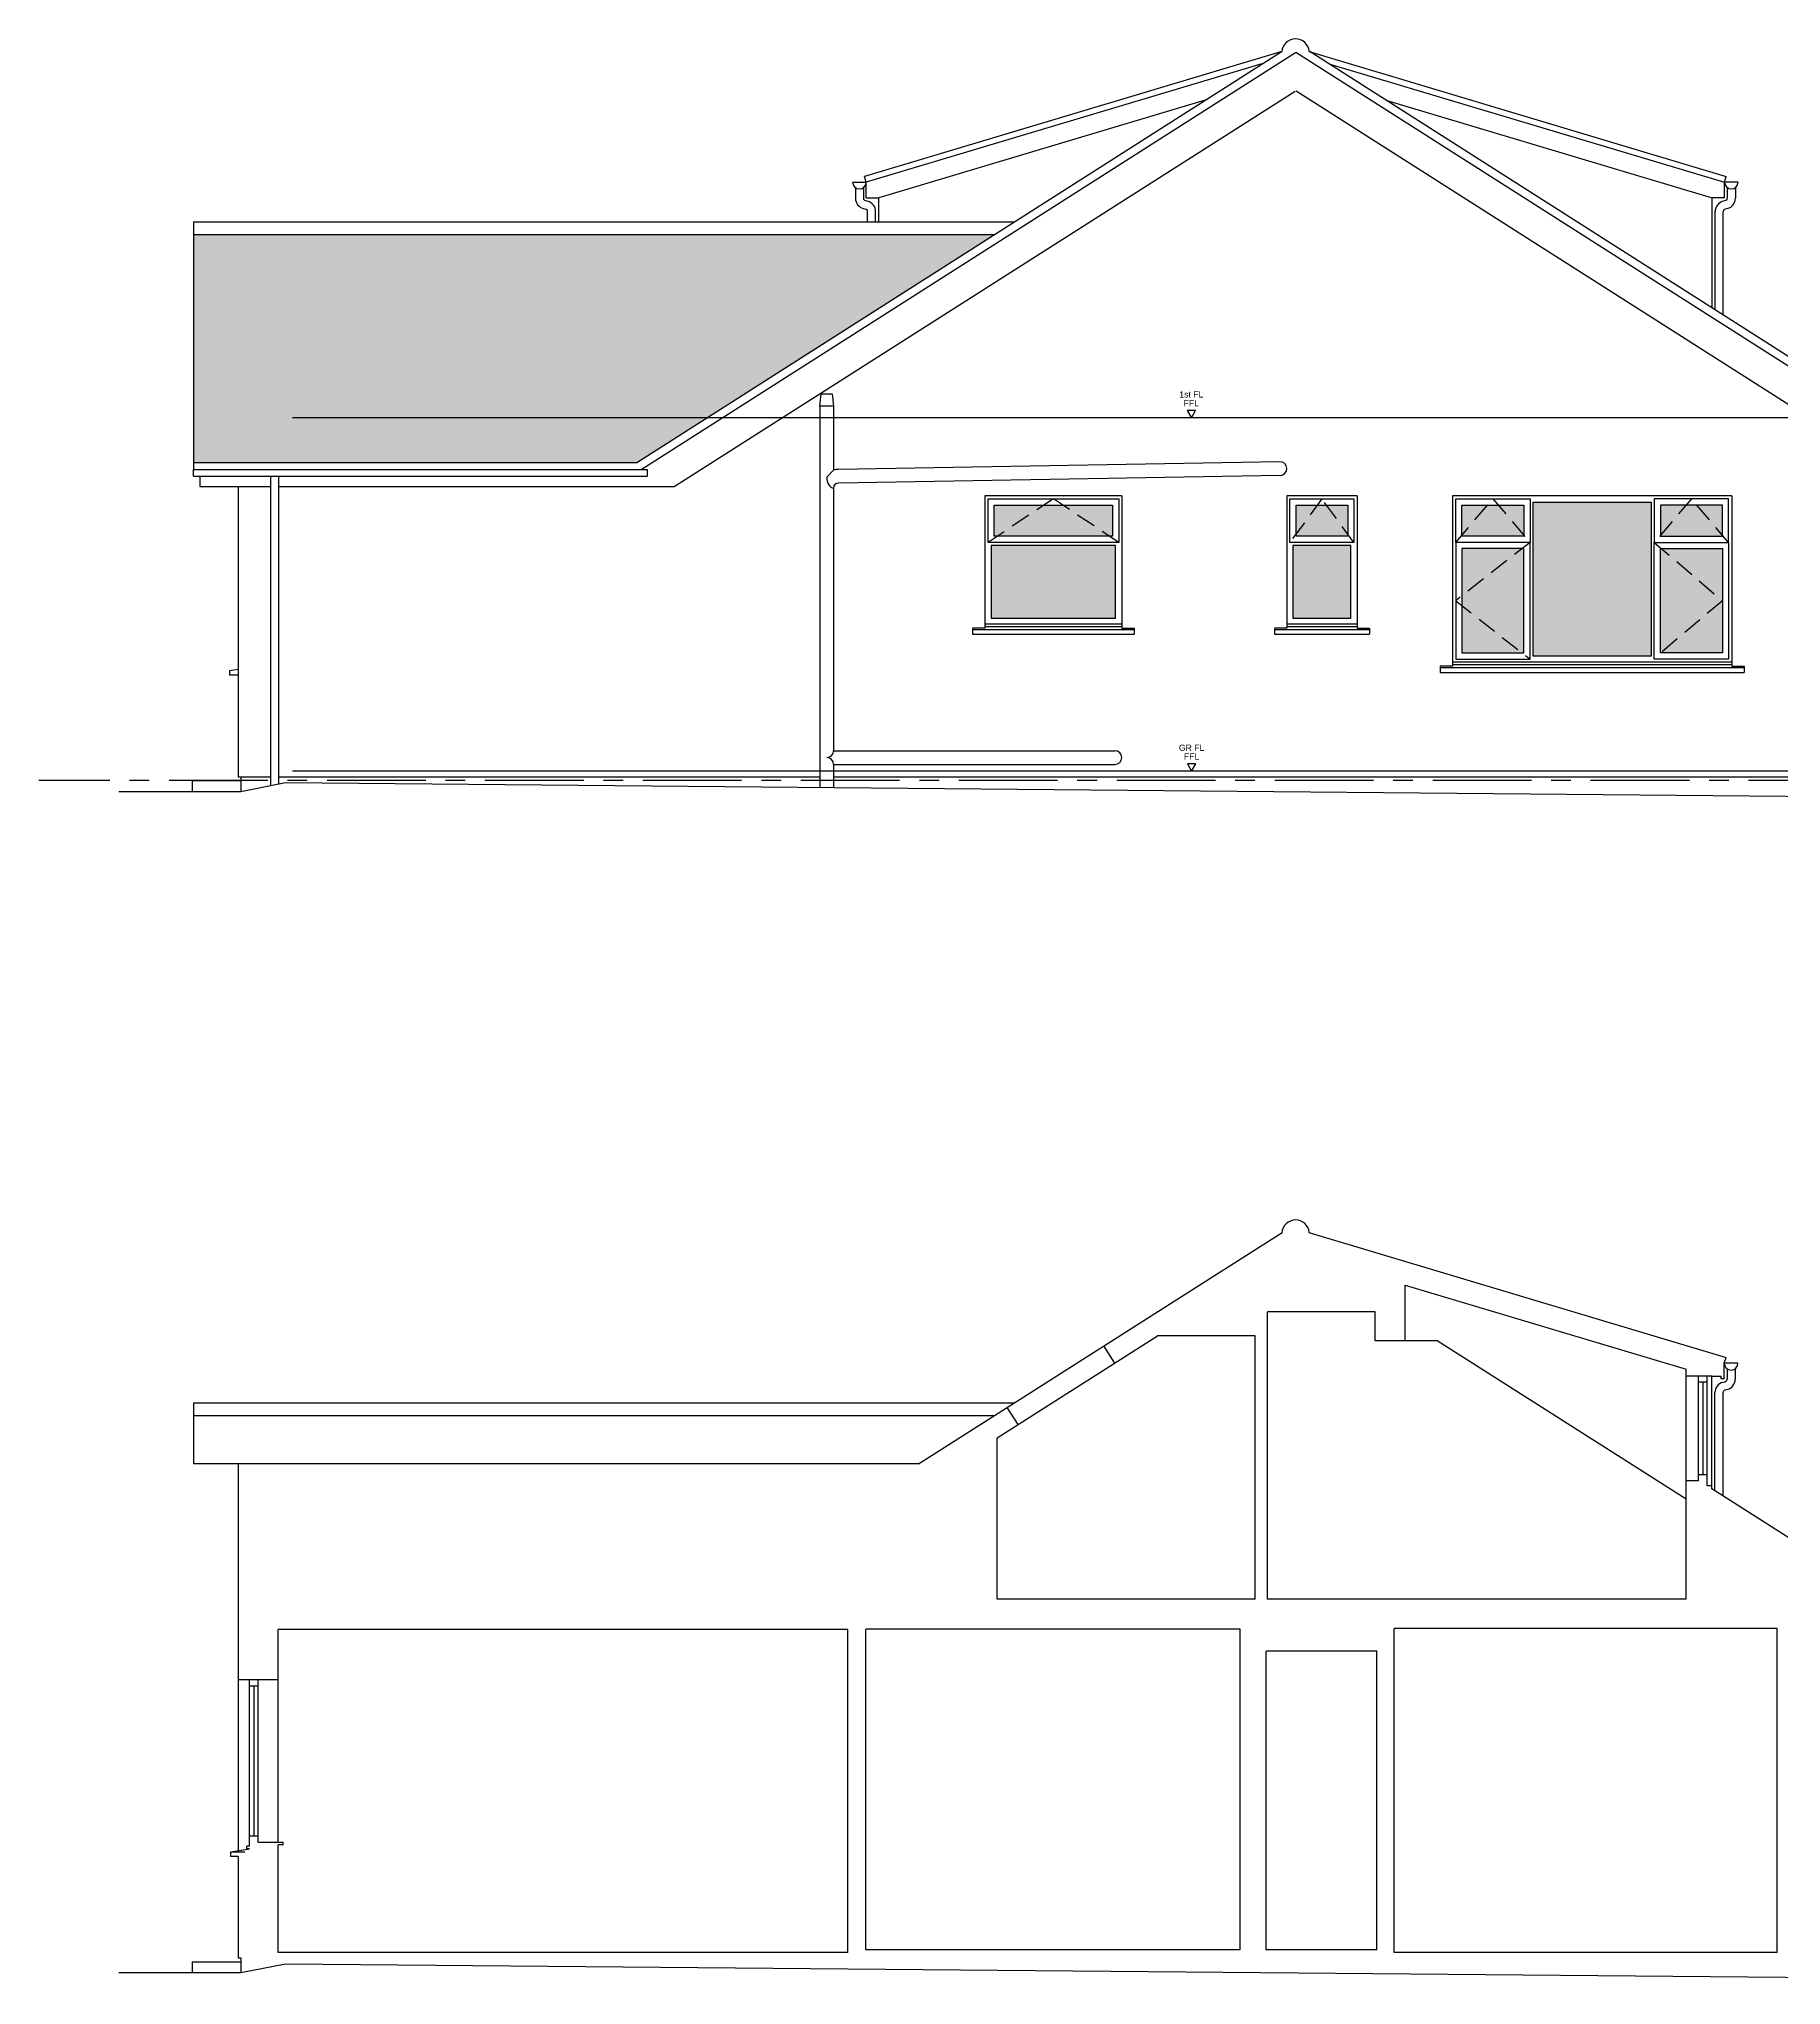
# Model space of a CAD drawing. Header units: millimetres. Extents: x 0 to 257100, y -5590 to 37493.
# Drawn here: x 232400 to 246407, y 4212 to 19866 of the extents above; entities that cross this region are included whole.
import ezdxf
from ezdxf.enums import TextEntityAlignment as Align

# ---------------------------------------------------------------- set-up
doc = ezdxf.new("R2010")
doc.units = ezdxf.units.MM
doc.header["$LTSCALE"] = 25
doc.header["$MEASUREMENT"] = 0
doc.linetypes.add('CENTER', pattern=[50.8, 31.75, -6.35, 6.35, -6.35])
doc.linetypes.add('DASHED2', pattern=[9.525, 6.35, -3.175])
for name, color, linetype in [('04 - Hatching', 252, 'Continuous'), ('08 - Levels', 8, 'CENTER'), ('20 - Existing Walls', 2, 'Continuous'), ('24 - Stair-Ramp', 1, 'Continuous'), ('31 - Windows', 1, 'Continuous'), ('43 - Floor Finish', 6, 'Continuous'), ('45 - Ceiling Finish', 6, 'Continuous'), ('47 - Roof Finish', 70, 'Continuous'), ('52 -', 2, 'Continuous'), ('94 - Landscaping', 7, 'Continuous')]:
    doc.layers.add(name, color=color, linetype=linetype)
doc.layers.add('G-LVLS', color=1, linetype='Continuous', plot=False)
doc.styles.get("Standard").update_dxf_attribs({"font": 'arial.ttf'})

# ---------------------------------------------------------------- blocks, each defined once
blk = doc.blocks.new('LVL')
at = {"color": 0, "linetype": 'ByBlock'}
blk.add_lwpolyline([(-1.73, 3), (0, 0), (1.73, 3)], close=True, dxfattribs=at)
at = {"color": 0, "linetype": 'ByBlock', "lineweight": -2}
for tag, p in [('TEXT', (0, 9.48)), ('SPOTHEIGHT', (0, 5.98))]:
    blk.add_attdef(tag, text='', height=2.5, dxfattribs=at).set_placement(p, align=Align.MIDDLE_CENTER)

msp = doc.modelspace()

# ---------------------------------------------------------------- hatches: boundary and pattern name
at = {"layer": '04 - Hatching', "transparency": 33554687}
h = msp.add_hatch(dxfattribs=at)
h.set_pattern_fill('SPANISH', color=256, scale=99)
h.set_pattern_definition([(94.844, (233642.6022, 16468.9728), (118.8, -1425.6), [109.6878, -6924.6367]), (0, (233633.34, 16468.97), (118.8, 118.8), [33.0224, -85.7776]), (0, (233633.34, 16578.27), (118.8, 118.8), [42.2847, -76.5153]), (90, (233633.34, 16459.47), (-118.8, 118.8), [12.035, -106.765]), (90, (233675.62, 16459.47), (-118.8, 118.8), [11.88, -106.92]), (85.156, (233666.3622, 16468.9728), (118.8, 1425.6), [109.6878, -6924.6367]), (52.52382, (233666.928, 16475.651), (1544.4, 2019.6), [30.5731, -4460.3183]), (18.43495, (233685.53, 16499.914), (-118.8, 0), [29.886, -345.7925]), (341.56505, (233713.882, 16509.365), (118.8, -1e-13), [30.0543, -345.6243]), (307.47618, (233623.5942, 16499.8608), (-1544.4, 2019.6), [30.2865, -4460.6049]), (52.52382, (233675.6246, 16471.3488), (1544.4, 2019.6), [25.7778, -4465.1136]), (18.43495, (233691.31, 16491.806), (-118.8, 0), [23.7947, -351.884]), (341.56505, (233713.882, 16499.33), (118.8, -1e-13), [23.9629, -351.7157]), (307.47618, (233736.6154, 16491.753), (-1544.4, 2019.6), [25.5155, -4465.3759])])
h.paths.add_polyline_path([(237206.5, 16459.5), (240085.1, 18294), (239156.1, 18294), (239131.1, 18294), (233642.6, 18294), (233642.6, 16459.5)])
at = {"layer": '04 - Hatching', "transparency": 33554534}
h = msp.add_hatch(color=256, dxfattribs=at)
h.dxf.hatch_style = 1
h.paths.add_polyline_path([(245935.6, 16116), (245729.7, 16116), (245935.6, 15875.1)])
h.paths.add_polyline_path([(245438.2, 15866.7), (245935.6, 15866.7), (245935.6, 15875.1), (245729.7, 16116), (245644.1, 16116), (245438.2, 15875.1)])
h.paths.add_polyline_path([(245438.2, 16116), (245438.2, 15875.1), (245644.1, 16116)])
h.paths.add_polyline_path([(245935.6, 15346.8), (245935.6, 15766.7), (245446.5, 15766.7)])
h.paths.add_polyline_path([(245446.5, 15766.7), (245438.2, 15766.7), (245438.2, 14927), (245935.6, 15346.8)])
h.paths.add_polyline_path([(245438.2, 14927), (245935.6, 14927), (245935.6, 15346.8)])
h.paths.add_polyline_path([(243841.6, 14927), (244325.4, 14927), (243841.6, 15307.5)])
h.paths.add_polyline_path([(244339, 15766.7), (244325.4, 15766.7), (243841.6, 15386.2), (243841.6, 15307.5), (244325.4, 14927), (244339, 14927)])
h.paths.add_polyline_path([(243841.6, 15766.7), (243841.6, 15386.2), (244325.4, 15766.7)])
h.paths.add_polyline_path([(243841.6, 15866.7), (244339, 15866.7), (244339, 15875.1), (244133.1, 16116), (244047.5, 16116), (243841.6, 15875.1)])
h.paths.add_polyline_path([(244047.5, 16116), (243841.6, 16116), (243841.6, 15875.1)])
h.paths.add_polyline_path([(244339, 15875.1), (244339, 16116), (244133.1, 16116)])
h.paths.add_polyline_path([(245363.2, 16141), (244414, 16141), (244414, 14902), (245363.2, 14902)])
h = msp.add_hatch(color=256, dxfattribs=at)
h.dxf.hatch_style = 1
h.paths.add_polyline_path([(241006.5, 15866.7), (241031.6, 15866.7), (241031.6, 16116), (240631.7, 16116)])
h.paths.add_polyline_path([(240106.7, 15866.7), (241006.5, 15866.7), (240631.7, 16116), (240481.5, 16116)])
h.paths.add_polyline_path([(240081.6, 16116), (240081.6, 15866.7), (240106.7, 15866.7), (240481.5, 16116)])
h.paths.add_polyline_path([(241056.6, 15791.7), (240056.6, 15791.7), (240056.6, 15208), (241056.6, 15208)])
h = msp.add_hatch(color=256, dxfattribs=at)
h.dxf.hatch_style = 1
h.paths.add_polyline_path([(242923.1, 15884.5), (242923.1, 16116), (242752.5, 16116)])
h.paths.add_polyline_path([(242508.1, 15866.7), (242923.1, 15866.7), (242923.1, 15884.5), (242752.5, 16116), (242678.7, 16116), (242508.1, 15884.5)])
h.paths.add_polyline_path([(242678.7, 16116), (242508.1, 16116), (242508.1, 15884.5)])
h.paths.add_polyline_path([(242948.1, 15791.7), (242483.1, 15791.7), (242483.1, 15208), (242948.1, 15208)])

# ---------------------------------------------------------------- linework, layer by layer
at = {"layer": '08 - Levels'}
msp.add_line((257100, 13900), (232400, 13900), dxfattribs=at)
at = {"layer": '20 - Existing Walls'}
for p, q in [((239152.5, 18394), (239152.5, 18589)), ((245852.6, 17701.9), (245852.6, 18589)), ((233642.6, 16348), (233642.6, 16403)), ((234002.6, 16265), (234002.6, 13931)), ((240006.6, 16191), (240006.6, 15127)), ((241106.6, 16191), (240006.6, 16191)), ((241106.6, 16191), (241106.6, 15127)), ((242998.1, 16191), (242433.1, 16191)), ((242433.1, 16191), (242433.1, 15127)), ((242998.1, 16191), (242998.1, 15127)), ((243766.6, 16191), (243766.6, 14821)), ((246010.6, 16191), (243766.6, 16191)), ((246010.6, 16191), (246010.6, 14821)), ((234002.6, 13931), (234261.1, 13931)), ((234022.6, 13931), (234022.6, 13811)), ((234326.1, 13931), (238679.1, 13931)), ((238789.1, 13931), (246513.1, 13931)), ((242277.1, 7317), (242277.1, 9628)), ((242178.1, 7317), (242178.1, 9434)), ((245643.1, 7317), (245643.1, 9166.1)), ((245850.9, 9111), (245643.1, 9111)), ((245850.9, 8201.9), (245850.9, 9111)), ((240105.1, 7317), (240105.1, 8613)), ((234002.6, 8403.5), (234002.6, 5294.6)), ((234322.6, 5359), (234322.6, 7073)), ((238902.6, 4475), (238902.6, 7073)), ((239047.6, 4495), (239047.6, 7076)), ((242057.6, 4495), (242057.6, 7076)), ((243297.6, 4475), (243297.6, 7079)), ((246376.6, 4475), (246376.6, 7079)), ((242267.1, 4495), (242267.1, 6898)), ((243158.1, 4495), (243158.1, 6898)), ((234322.6, 6667), (234002.6, 6667)), ((234322.6, 4475), (234322.6, 5339)), ((234002.6, 5247), (234002.6, 4431)), ((234002.6, 4431), (234022.6, 4431)), ((234022.6, 4431), (234022.6, 4311))]:
    msp.add_line(p, q, dxfattribs=at)
at = {"layer": '24 - Stair-Ramp'}
for p, q in [((233630.9, 13900), (233630.9, 13811)), ((233630.9, 13900), (234022.6, 13900)), ((233630.9, 4400), (233630.9, 4311)), ((233630.9, 4400), (234022.6, 4400))]:
    msp.add_line(p, q, dxfattribs=at)
at = {"layer": '31 - Windows', "linetype": 'DASHED2'}
for p, q in [((240556.6, 16166), (240031.6, 15816.7)), ((241081.6, 15816.7), (240556.6, 16166)), ((242715.6, 16166), (242458.1, 15816.7)), ((242973.1, 15816.7), (242715.6, 16166)), ((243791.6, 15816.7), (244090.3, 16166)), ((244090.3, 16166), (244389, 15816.7)), ((245686.9, 16166), (245388.2, 15816.7)), ((245985.6, 15816.7), (245686.9, 16166)), ((244389, 15816.7), (243791.6, 15346.8)), ((245388.2, 15816.7), (245388.2, 15816.7)), ((245388.2, 15816.7), (245935.6, 15346.8)), ((243791.6, 15346.8), (244389, 14877)), ((245935.6, 15346.8), (245438.2, 14927))]:
    msp.add_line(p, q, dxfattribs=at)
at = {"layer": '31 - Windows'}
for p, q in [((239906.6, 15127), (239906.6, 15077)), ((240006.6, 15127), (239906.6, 15127)), ((239906.6, 15115), (241206.6, 15115)), ((239906.6, 15077), (241206.6, 15077)), ((241106.6, 15158), (240006.6, 15158)), ((240006.6, 15139), (241106.6, 15139)), ((241106.6, 15127), (241206.6, 15127)), ((241206.6, 15127), (241206.6, 15077)), ((242333.1, 15127), (242333.1, 15077)), ((242433.1, 15127), (242333.1, 15127)), ((242333.1, 15115), (243098.1, 15115)), ((242333.1, 15077), (243098.1, 15077)), ((242998.1, 15158), (242433.1, 15158)), ((242433.1, 15139), (242998.1, 15139)), ((242998.1, 15127), (243098.1, 15127)), ((243098.1, 15127), (243098.1, 15077)), ((233932.6, 14785), (234002.6, 14795.5)), ((233932.6, 14785), (233932.6, 14747)), ((234002.6, 14747), (233932.6, 14747)), ((243666.6, 14821), (243666.6, 14771)), ((243766.6, 14821), (243666.6, 14821)), ((243666.6, 14809), (246110.6, 14809)), ((243666.6, 14771), (246110.6, 14771)), ((246010.6, 14852), (243766.6, 14852)), ((243766.6, 14833), (246010.6, 14833)), ((246010.6, 14821), (246110.6, 14821)), ((246110.6, 14821), (246110.6, 14771)), ((241049.6, 9214.9), (240961.8, 9352.7)), ((245743.1, 8267), (245743.1, 9111)), ((245813.1, 8227), (245813.1, 9111)), ((245813.1, 9061), (245743.1, 9061)), ((245778.1, 9061), (245778.1, 8317)), ((240273.8, 8720.5), (240185.9, 8858.3)), ((245813.1, 8317), (245743.1, 8317)), ((245743.1, 8267), (245643.1, 8267)), ((245850.9, 8227), (245813.1, 8227)), ((234092.6, 5328), (234092.6, 6667)), ((234162.6, 6617), (234092.6, 6617)), ((234127.6, 6617), (234127.6, 5409)), ((234162.6, 5359), (234162.6, 6667)), ((234092.6, 5328), (234072.6, 5328)), ((234072.6, 5309), (234072.6, 5328)), ((234162.6, 5409), (234092.6, 5409)), ((234362.6, 5359), (234162.6, 5359)), ((234362.6, 5339), (234322.6, 5339)), ((234362.6, 5339), (234362.6, 5359)), ((233942.6, 5285), (234092.6, 5309)), ((233942.6, 5247), (233942.6, 5285)), ((233942.6, 5285), (234056.6, 5285)), ((234002.6, 5247), (233942.6, 5247)), ((234092.6, 5309), (234072.6, 5309))]:
    msp.add_line(p, q, dxfattribs=at)
for points in [[(241081.6, 15816.7), (240031.6, 15816.7), (240031.6, 16166), (241081.6, 16166)], [(242973.1, 15816.7), (242458.1, 15816.7), (242458.1, 16166), (242973.1, 16166)], [(244389, 15816.7), (243791.6, 15816.7), (243791.6, 16166), (244389, 16166)], [(244414, 16141), (245363.2, 16141), (245363.2, 14902), (244414, 14902)], [(245388.2, 15816.7), (245985.6, 15816.7), (245985.6, 16166), (245388.2, 16166)], [(241031.6, 15866.7), (240081.6, 15866.7), (240081.6, 16116), (241031.6, 16116)], [(242923.1, 15866.7), (242508.1, 15866.7), (242508.1, 16116), (242923.1, 16116)], [(244339, 15866.7), (243841.6, 15866.7), (243841.6, 16116), (244339, 16116)], [(245438.2, 15866.7), (245935.6, 15866.7), (245935.6, 16116), (245438.2, 16116)], [(244389, 15816.7), (243791.6, 15816.7), (243791.6, 14877), (244389, 14877)], [(245388.2, 15816.7), (245985.6, 15816.7), (245985.6, 14877), (245388.2, 14877)], [(241056.6, 15791.7), (240056.6, 15791.7), (240056.6, 15208), (241056.6, 15208)], [(242948.1, 15791.7), (242483.1, 15791.7), (242483.1, 15208), (242948.1, 15208)], [(244339, 15766.7), (243841.6, 15766.7), (243841.6, 14927), (244339, 14927)], [(245438.2, 15766.7), (245935.6, 15766.7), (245935.6, 14927), (245438.2, 14927)]]:
    msp.add_lwpolyline(points, close=True, dxfattribs=at)
at = {"layer": '43 - Floor Finish'}
for p, q in [((246939.6, 16817), (234439.1, 16817)), ((246939.6, 13975), (234439.1, 13975)), ((238902.6, 4475), (234322.6, 4475)), ((242057.6, 4495), (239047.6, 4495)), ((243158.1, 4495), (242267.1, 4495)), ((246376.6, 4475), (243297.6, 4475))]:
    msp.add_line(p, q, dxfattribs=at)
at = {"layer": '45 - Ceiling Finish'}
for p, q in [((243385.1, 9395), (243385.1, 9842.5)), ((243385.1, 9842.5), (245643.1, 9166.1)), ((243145.1, 9628), (242277.1, 9628)), ((243145.1, 9395), (243145.1, 9628)), ((242178.1, 9434), (241393.4, 9434)), ((243642.5, 9395), (243145.1, 9395)), ((245643.1, 8120), (243642.5, 9395)), ((242178.1, 7317), (240105.1, 7317)), ((245643.1, 7317), (242277.1, 7317)), ((238902.6, 7073), (234322.6, 7073)), ((242057.6, 7076), (239047.6, 7076)), ((246376.6, 7079), (243297.6, 7079)), ((243158.1, 6898), (242267.1, 6898))]:
    msp.add_line(p, q, dxfattribs=at)
at = {"layer": '47 - Roof Finish'}
for p, q in [((237206.5, 16459.5), (242395.5, 19766.4)), ((237241.6, 16403), (242503.9, 19756.7)), ((242392.5, 19765.1), (239038.7, 18760.3)), ((247383.8, 16647.2), (242504.7, 19756.7)), ((242612.6, 19765.1), (245966.5, 18760.3)), ((247270.8, 16798.1), (242613, 19766.4)), ((242233.6, 19665.5), (239052.5, 18714)), ((242771.5, 19665.5), (245952.6, 18714)), ((237508.4, 16265), (242499.9, 19446.1)), ((247162.8, 16480), (242508.6, 19446.1)), ((241775.6, 19373.6), (239152.5, 18589)), ((243229.5, 19373.6), (245852.6, 18589)), ((239052.5, 18714), (239038.7, 18760.3)), ((239052.5, 18589), (239052.5, 18714)), ((245952.6, 18714), (245966.5, 18760.3)), ((245952.6, 18589), (245952.6, 18714)), ((239052.5, 18589), (239152.5, 18589)), ((245952.6, 18589), (245852.6, 18589)), ((233642.6, 18394), (240242, 18394)), ((233642.6, 18394), (233642.6, 16403)), ((233642.6, 18294), (240085.1, 18294)), ((233642.6, 16459.5), (237206.5, 16459.5)), ((233692.6, 16348), (233692.6, 16265)), ((233692.6, 16265), (234261.1, 16265)), ((234326.1, 16265), (237508.4, 16265)), ((239472.2, 8403.5), (242395.5, 10266.4)), ((242610.9, 10265.1), (245964.7, 9260.3)), ((242619.1, 10262.6), (242613, 10266.4)), ((240105.1, 8613), (241393.4, 9434)), ((245950.9, 9214), (245964.7, 9260.3)), ((245850.9, 9111), (245925.9, 9111)), ((245925.9, 9089), (245925.9, 9111)), ((245950.9, 9089), (245925.9, 9089)), ((245950.9, 9089), (245950.9, 9214)), ((233642.6, 8894), (240242, 8894)), ((233642.6, 8894), (233642.6, 8403.5)), ((233642.6, 8794), (240085.1, 8794)), ((239472.2, 8403.5), (233642.6, 8403.5)), ((247390, 7222.1), (245850.9, 8203))]:
    msp.add_line(p, q, dxfattribs=at)
for centre in [(242503.4, 19755.9), (242503.4, 10255.9)]:
    msp.add_arc(centre, 110.1, 4.7812, 176.11243, dxfattribs=at)
at = {"layer": '52 -'}
for p, q in [((238942.5, 18714), (239052.5, 18714)), ((238965, 18669.6), (238965, 18584.5)), ((239030, 18669.6), (239030, 18584.5)), ((246062.6, 18714), (245952.6, 18714)), ((245975.1, 18669.6), (245975.1, 18584.5)), ((246040.1, 18669.6), (246040.1, 18584.5)), ((239028, 18502.4), (239047.7, 18497.1)), ((239044.9, 18565.2), (239064.5, 18559.9)), ((239062.5, 18394), (239062.5, 18477.8)), ((239127.5, 18394), (239127.5, 18477.8)), ((245877.6, 17685.9), (245877.6, 18477.8)), ((245960.3, 18565.2), (245940.6, 18559.9)), ((245942.6, 17644.5), (245942.6, 18477.8)), ((245977.1, 18502.4), (245957.4, 18497.1)), ((238679.1, 16911.1), (238689.1, 17011.1)), ((238679.1, 16911.1), (238679.1, 13842.5)), ((238789.1, 16911.1), (238679.1, 16911.1)), ((238689.1, 17011.1), (238779.1, 17011.1)), ((238779.1, 17011.1), (238789.1, 16911.1)), ((238789.1, 16911.1), (238789.1, 16398.2)), ((242377.6, 16465.6), (238826.5, 16403.7)), ((233642.6, 16403), (237291.6, 16403)), ((233642.6, 16348), (237291.6, 16348)), ((234261.1, 16348), (234261.1, 13857.4)), ((234326.1, 16348), (234326.1, 13870)), ((237291.6, 16403), (237291.6, 16348)), ((238789.1, 16398.2), (238734.1, 16342.3)), ((242379.5, 16355.7), (238828.4, 16293.7)), ((238789.1, 16253.7), (238789.1, 14141)), ((238789.1, 14141), (241051.6, 14141)), ((238789.1, 14031), (241051.6, 14031)), ((238789.1, 14031), (238789.1, 13841.6)), ((246060.9, 9214), (245950.9, 9214)), ((245973.4, 9169.6), (245973.4, 9084.5)), ((246038.4, 9169.6), (246038.4, 9084.5)), ((245875.9, 8185.9), (245875.9, 8977.8)), ((245958.6, 9065.2), (245938.9, 9059.9)), ((245940.9, 8144.5), (245940.9, 8977.8)), ((245975.4, 9002.4), (245955.7, 8997.1))]:
    msp.add_line(p, q, dxfattribs=at)
for centre, radius, start, end in [((238997.5, 18714), 55, 180, 0), ((246007.6, 18714), 55, 180, 0), ((239050, 18584.5), 85, 180, 255), ((239050, 18584.5), 20, 180, 255), ((239042.5, 18477.8), 20, 0, 75), ((239042.5, 18477.8), 85, 0, 75), ((245962.6, 18477.8), 85, 105, 180), ((245962.6, 18477.8), 20, 105, 180), ((245955.1, 18584.5), 20, 285, 0), ((245955.1, 18584.5), 85, 285, 0), ((242378.5, 16410.6), 55, 271, 91), ((238829.1, 16253.7), 150, 91, 105.46601), ((238829.1, 16253.7), 40, 91, 180), ((238734.1, 14141), 55, 270, 0), ((241051.6, 14086), 55, 270, 90), ((238734.1, 14031), 55, 0, 90), ((246005.9, 9214), 55, 180, 0), ((245953.4, 9084.5), 20, 285, 0), ((245953.4, 9084.5), 85, 285, 0), ((245960.9, 8977.8), 85, 105, 180), ((245960.9, 8977.8), 20, 105, 180)]:
    msp.add_arc(centre, radius, start, end, dxfattribs=at)
msp.add_ellipse((238789.1, 16342.3), major_axis=(0, -88.6), ratio=0.6207681, start_param=4.712389, end_param=6.2831853, dxfattribs=at)
at = {"layer": '94 - Landscaping'}
for p, q in [((234022.6, 13811), (233042.6, 13811)), ((234382.6, 13881), (234022.6, 13811)), ((253265.1, 13712), (234382.6, 13881)), ((234022.6, 4311), (233042.6, 4311)), ((234382.6, 4381), (234022.6, 4311)), ((253265.1, 4212), (234382.6, 4381))]:
    msp.add_line(p, q, dxfattribs=at)

# ---------------------------------------------------------------- block references
at = {"layer": 'G-LVLS', "xscale": 20, "yscale": 20, "zscale": 20}
for p, values in [((241665.9, 16817), {'TEXT': '1st FL', 'SPOTHEIGHT': 'FFL'}), ((241668.2, 13975), {'TEXT': 'GR FL', 'SPOTHEIGHT': 'FFL'})]:
    msp.add_blockref('LVL', p, dxfattribs=at).add_auto_attribs(values)

doc.saveas('drawing.dxf')
